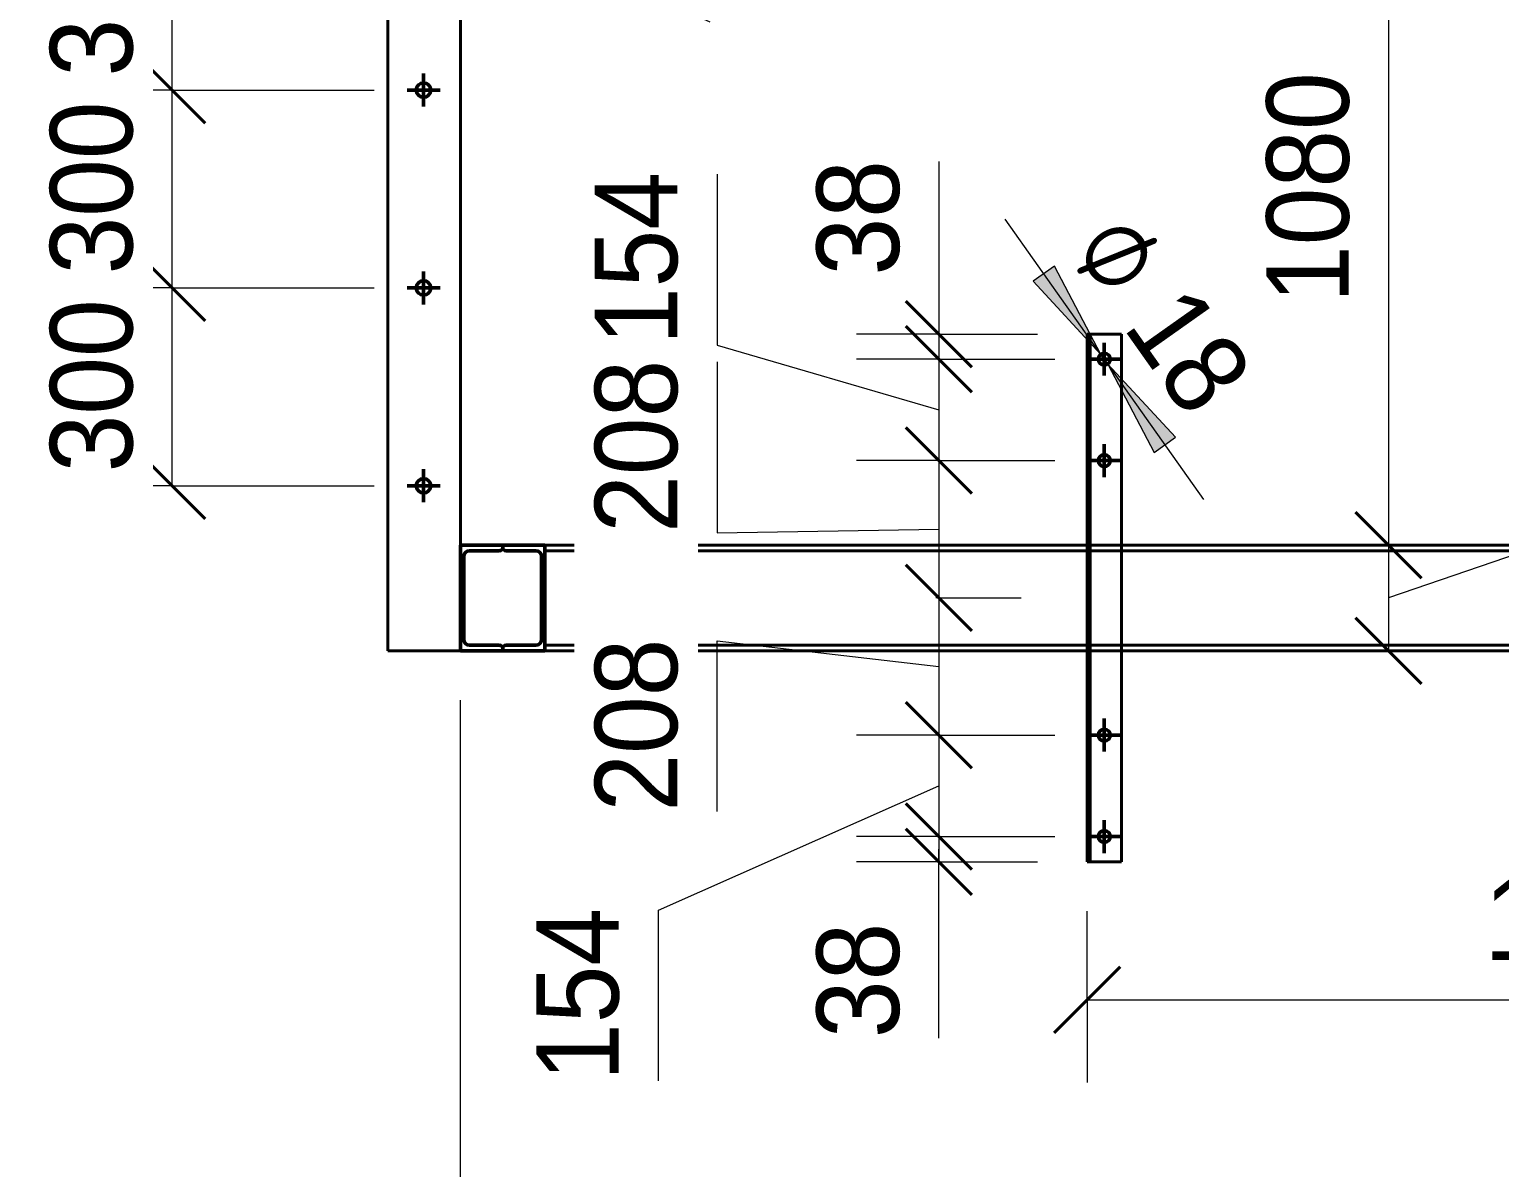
# Model space of a CAD drawing. Header units: millimetres. Extents: x 2670 to 14412, y -13325 to -6121.
# Drawn here: x 5547 to 7776, y -10598 to -8873 of the extents above; entities that cross this region are included whole.
import ezdxf

# ---------------------------------------------------------------- set-up
doc = ezdxf.new("R2010")
doc.units = ezdxf.units.MM
for name, color, linetype, lineweight in [('A-ANNO-DIMS', 7, 'Continuous', 9), ('A-ANNO-DIMS-50', 7, 'Continuous', 9), ('S-BEAM', 7, 'Continuous', 40), ('S-COLS', 7, 'Continuous', 18)]:
    doc.layers.add(name, color=color, linetype=linetype, lineweight=lineweight)
doc.layers.add('A-DETL', color=7, linetype='Continuous', lineweight=5, true_color=0x00a600)
doc.styles.add('Arial_I_2', font='arial.ttf', dxfattribs={"width": 0.9, "height": 125})
doc.styles.add('Arial_I_3', font='arial.ttf', dxfattribs={"width": 0.9, "height": 125})
doc.dimstyles.new('2_5mm_GOST_Type_AU_BF0_9_K_ADSK_Диагональ_2_мм_1', dxfattribs={"dimscale": 304.8, "dimtxt": 127.532425, "dimasz": 0.328084, "dimexe": 0.410105, "dimexo": 0.246063, "dimgap": 0.082021, "dimtad": 1, "dimdec": 0, "dimzin": 0, "dimdsep": 46, "dimtxsty": 'Arial_I_2', "dimblk1": 'OBLIQUE', "dimblk2": 'OBLIQUE', "dimsah": 1, "dimcen": 0.09, "dimazin": 2, "dimtfac": 1, "dimtdec": 4, "dimtix": 1, "dimtmove": 0, "dimatfit": 3, "dimfxl": 1, "dimtvp": 1, "dimtfill": 1, "dimtolj": 1, "dimtzin": 0, "dimlwd": 20, "dimlwe": 20, "dimarcsym": 2})
doc.dimstyles.new('2_5mm_GOST_Type_AU_BF0_9_K_ADSK_Диагональ_2_мм_1_1', dxfattribs={"dimscale": 304.8, "dimtxt": 127.532425, "dimasz": 0.328084, "dimexe": 0.410105, "dimexo": 0.246063, "dimgap": 0.082021, "dimtad": 1, "dimdec": 0, "dimzin": 0, "dimdsep": 46, "dimtxsty": 'Arial_I_2', "dimblk1": 'OBLIQUE', "dimblk2": 'OBLIQUE', "dimsah": 1, "dimcen": 0.09, "dimazin": 2, "dimtfac": 1, "dimtdec": 4, "dimtix": 1, "dimtmove": 1, "dimatfit": 3, "dimfxl": 1, "dimtvp": 1, "dimtfill": 1, "dimtolj": 1, "dimtzin": 0, "dimlwd": 20, "dimlwe": 20, "dimarcsym": 2})
doc.dimstyles.new('UnknownDimStyleName', dxfattribs={"dimscale": 304.8, "dimtxt": 127.532425, "dimasz": 0.492126, "dimexe": 0.393701, "dimexo": 0, "dimgap": 0.049213, "dimtad": 1, "dimjust": 3, "dimdec": 0, "dimzin": 0, "dimdsep": 46, "dimtxsty": 'Arial_I_3', "dimsah": 1, "dimcen": 0.09, "dimazin": 2, "dimtfac": 1, "dimtdec": 4, "dimtix": 1, "dimtmove": 0, "dimatfit": 2, "dimfxl": 1, "dimtvp": 1, "dimtolj": 1, "dimtzin": 0, "dimlwd": 20, "dimlwe": 20, "dimarcsym": 2})
doc.dimstyles.new('UnknownDimStyleName_1', dxfattribs={"dimscale": 304.8, "dimtxt": 127.532425, "dimasz": 0.492126, "dimexe": 0.393701, "dimexo": 0, "dimgap": 0.049213, "dimtad": 1, "dimjust": 3, "dimdec": 0, "dimzin": 0, "dimdsep": 46, "dimtxsty": 'Arial_I_3', "dimsah": 1, "dimcen": 0.09, "dimazin": 2, "dimtfac": 1, "dimtdec": 4, "dimtix": 1, "dimtmove": 0, "dimatfit": 2, "dimfxl": 1, "dimtvp": 1, "dimtolj": 1, "dimtzin": 0, "dimlwd": 20, "dimlwe": 20, "dimarcsym": 2})

# ---------------------------------------------------------------- blocks, each defined once
blk = doc.blocks.new('ADSK_КолоннаНесущая_Швеллер_ПолкаПараллельная_ГОСТ 8240-97 - 16П-20688123-Конструкции металлические _ План')
at = {"layer": 'S-COLS'}
for p, q in [((-19.7, -80), (-19.7, 80)), ((-19.7, 80), (44.3, 80)), ((39.3, 71.6), (-6.2, 71.6)), ((44.3, 80), (44.3, 76.6)), ((-14.7, 63.1), (-14.7, -63.1)), ((44.3, -80), (-19.7, -80)), ((-6.2, -71.6), (39.3, -71.6)), ((44.3, -76.6), (44.3, -80))]:
    blk.add_line(p, q, dxfattribs=at)
at = {"layer": 'S-COLS', "lineweight": 50}
for p, q in [((44.3, 80), (-19.7, 80)), ((-19.7, 80), (-19.7, -80)), ((-6.2, 71.6), (39.3, 71.6)), ((44.3, 76.6), (44.3, 80)), ((-14.7, -63.1), (-14.7, 63.1)), ((-19.7, -80), (44.3, -80)), ((39.3, -71.6), (-6.2, -71.6)), ((44.3, -80), (44.3, -76.6))]:
    blk.add_line(p, q, dxfattribs=at)
at = {"layer": 'S-COLS'}
for centre, radius, start, end in [((-6.2, 63.1), 8.5, 90, 180), ((39.3, 76.6), 5, 270, 360), ((-6.2, -63.1), 8.5, 180, 270), ((39.3, -76.6), 5, 0, 90)]:
    blk.add_arc(centre, radius, start, end, dxfattribs=at)
at = {"layer": 'S-COLS', "lineweight": 50}
for centre, radius, start, end in [((-6.2, 63.1), 8.5, 90, 180), ((39.3, 76.6), 5, 270, 360), ((-6.2, -63.1), 8.5, 180, 270), ((39.3, -76.6), 5, 360, 90)]:
    blk.add_arc(centre, radius, start, end, dxfattribs=at)
blk = doc.blocks.new('ADSK_КаркасНесущий_Уголок_ГОСТ 8509-93 - L 110x8-20697587-Конструкции металлические _ План')
at = {"layer": 'S-BEAM'}
for p, q in [((-700, 30), (-700, -80)), ((-700, 26), (-700, 30)), ((700, 30), (-700, 30)), ((-700, 30), (700, 30)), ((-700, 26), (-700, 22)), ((700, 30), (700, 26)), ((700, -80), (700, 30)), ((700, 22), (700, 26)), ((-700, 10), (-700, 22)), ((-700, -76), (-700, 10)), ((700, 22), (700, 10)), ((700, 10), (700, -76)), ((-700, -76), (-700, -80)), ((-700, -80), (700, -80)), ((700, -80), (700, -76))]:
    blk.add_line(p, q, dxfattribs=at)
blk = doc.blocks.new('ADSK_КаркасНесущий_Швеллер_ПолкаПараллельная_ГОСТ 8240-97 - 16П-20700469-Конструкции металлические _ План')
at = {"layer": 'S-BEAM'}
for p, q in [((6328.5, -9654.7), (6328.5, -9658.1)), ((6328.5, -9814.7), (6328.5, -9654.7)), ((6328.5, -9654.7), (8572.6, -9654.7)), ((8572.6, -9654.7), (6328.5, -9654.7)), ((6328.5, -9658.1), (6328.5, -9663.1)), ((6328.5, -9671.6), (6328.5, -9663.1)), ((6328.5, -9671.6), (6328.5, -9797.8)), ((8572.6, -9654.7), (8572.6, -9814.7)), ((8572.6, -9658.1), (8572.6, -9654.7)), ((8572.6, -9663.1), (8572.6, -9658.1)), ((8572.6, -9663.1), (8572.6, -9671.6)), ((8572.6, -9797.8), (8572.6, -9671.6)), ((6328.5, -9806.3), (6328.5, -9797.8)), ((6328.5, -9806.3), (6328.5, -9811.3)), ((8572.6, -9797.8), (8572.6, -9806.3)), ((8572.6, -9811.3), (8572.6, -9806.3)), ((6328.5, -9811.3), (6328.5, -9814.7)), ((8572.6, -9814.7), (6328.5, -9814.7)), ((8572.6, -9814.7), (6328.5, -9814.7)), ((8572.6, -9814.7), (8572.6, -9811.3))]:
    blk.add_line(p, q, dxfattribs=at)
blk = doc.blocks.new('ADSK_КаркасНесущий_Швеллер_ПолкаПараллельная_ГОСТ 8240-97 - 12П-V1-Конструкции металлические _ План')
at = {"layer": 'S-BEAM'}
for p, q in [((-400, 16.6), (-400, -35.4)), ((-400, -35.4), (-400, 16.6)), ((400, 16.6), (-400, 16.6)), ((-400, 16.6), (400, 16.6)), ((400, 11.8), (-400, 11.8)), ((-400, 4.3), (-400, 11.8)), ((-400, 4.3), (-400, 11.8)), ((-400, -30.9), (-400, 4.3)), ((-400, 4.3), (-400, -30.9)), ((400, 16.6), (400, -35.4)), ((400, -35.4), (400, 16.6)), ((400, 11.8), (400, 4.3)), ((400, 11.8), (400, 4.3)), ((400, -30.9), (400, 4.3)), ((400, 4.3), (400, -30.9)), ((-400, -30.9), (-400, -35.4)), ((-400, -30.9), (-400, -35.4)), ((-400, -35.4), (400, -35.4)), ((-400, -35.4), (400, -35.4)), ((-400, -35.4), (400, -35.4)), ((400, -35.4), (400, -30.9)), ((400, -35.4), (400, -30.9))]:
    blk.add_line(p, q, dxfattribs=at)
blk = doc.blocks.new('ADSK_КаркасНесущий_Швеллер_ПолкаПараллельная_ГОСТ 8240-97 - 16П-V2-Конструкции металлические _ План')
at = {"layer": 'S-BEAM'}
for p, q in [((6328.5, -9658.1), (6328.5, -9654.7)), ((6328.5, -9654.7), (6328.5, -9814.7)), ((8572.6, -9654.7), (6328.5, -9654.7)), ((8572.6, -9654.7), (6328.5, -9654.7)), ((6328.5, -9658.1), (6328.5, -9663.1)), ((8572.6, -9663.1), (6328.5, -9663.1)), ((6328.5, -9663.1), (8572.6, -9663.1)), ((6328.5, -9671.6), (6328.5, -9663.1)), ((6328.5, -9797.8), (6328.5, -9671.6)), ((8572.6, -9814.7), (8572.6, -9654.7)), ((8572.6, -9654.7), (8572.6, -9658.1)), ((8572.6, -9663.1), (8572.6, -9658.1)), ((8572.6, -9663.1), (8572.6, -9671.6)), ((8572.6, -9671.6), (8572.6, -9797.8)), ((6328.5, -9806.3), (6328.5, -9797.8)), ((8572.6, -9806.3), (6328.5, -9806.3)), ((6328.5, -9806.3), (8572.6, -9806.3)), ((6328.5, -9806.3), (6328.5, -9811.3)), ((8572.6, -9797.8), (8572.6, -9806.3)), ((8572.6, -9811.3), (8572.6, -9806.3)), ((6328.5, -9814.7), (6328.5, -9811.3)), ((6328.5, -9814.7), (8572.6, -9814.7)), ((8572.6, -9814.7), (6328.5, -9814.7)), ((8572.6, -9811.3), (8572.6, -9814.7))]:
    blk.add_line(p, q, dxfattribs=at)
blk = doc.blocks.new('DIMBLOCK5-Конструкции металлические _ План')
at = {"layer": 'A-ANNO-DIMS-50', "color": 150, "lineweight": 40, "true_color": 0x0080ff}
for p, q in [((7607.6, -8574.8), (7557.6, -8524.8)), ((7607.6, -8574.8), (7657.6, -8624.8)), ((7607.6, -9654.7), (7557.6, -9604.7)), ((7607.6, -9654.7), (7657.6, -9704.7))]:
    blk.add_line(p, q, dxfattribs=at)
at = {"layer": 'A-ANNO-DIMS-50', "color": 150, "lineweight": 20, "true_color": 0x0080ff}
for p, q in [((7607.6, -8574.8), (7603.3, -8574.8)), ((7607.6, -8574.8), (7607.6, -9654.7)), ((7607.6, -8574.8), (7732.6, -8574.8)), ((7607.6, -9654.7), (7603.3, -9654.7)), ((7607.6, -9654.7), (7732.6, -9654.7))]:
    blk.add_line(p, q, dxfattribs=at)
at = {"layer": 'A-ANNO-DIMS-50', "color": 0, "lineweight": 20, "insert": (7422.3, -9287.4), "char_height": 125, "width": 414.382, "attachment_point": 1, "rotation": 90, "line_spacing_factor": 0.941778, "style": 'Arial_I_2', "bg_fill": 3, "box_fill_scale": 1.25, "bg_fill_color": 256, "bg_fill_true_color": 13158600, "bg_fill_transparency": 0}
blk.add_mtext('1080', dxfattribs=at)
blk = doc.blocks.new('_Oblique')
at = {"color": 0, "linetype": 'ByBlock', "lineweight": -2}
blk.add_line((-0.5, -0.5), (0.5, 0.5), dxfattribs=at)
blk = doc.blocks.new('DIMBLOCK6-Конструкции металлические _ План')
at = {"layer": 'A-ANNO-DIMS-50', "color": 150, "lineweight": 20, "true_color": 0x0080ff}
for p, q in [((8148.8, -9289.4), (8148.8, -9548.4)), ((8148.8, -9548.4), (7607.6, -9734.7)), ((7607.6, -9654.7), (7603.3, -9654.7)), ((7607.6, -9654.7), (7607.6, -9814.7)), ((7607.6, -9654.7), (7732.6, -9654.7)), ((7607.6, -9814.7), (7603.3, -9814.7)), ((7607.6, -9814.7), (7732.6, -9814.7))]:
    blk.add_line(p, q, dxfattribs=at)
at = {"layer": 'A-ANNO-DIMS-50', "color": 150, "lineweight": 40, "true_color": 0x0080ff}
for p, q in [((7607.6, -9654.7), (7557.6, -9604.7)), ((7607.6, -9654.7), (7657.6, -9704.7)), ((7607.6, -9814.7), (7557.6, -9764.7)), ((7607.6, -9814.7), (7657.6, -9864.7))]:
    blk.add_line(p, q, dxfattribs=at)
at = {"layer": 'A-ANNO-DIMS-50', "color": 0, "lineweight": 20, "insert": (7963.5, -9548.4), "char_height": 125, "width": 310.787, "attachment_point": 1, "rotation": 90, "line_spacing_factor": 0.941778, "style": 'Arial_I_2', "bg_fill": 3, "box_fill_scale": 1.25, "bg_fill_color": 256, "bg_fill_true_color": 13158600, "bg_fill_transparency": 0}
blk.add_mtext('160', dxfattribs=at)
blk = doc.blocks.new('DIMBLOCK9-Конструкции металлические _ План')
at = {"layer": 'A-ANNO-DIMS-50', "color": 150, "lineweight": 20, "true_color": 0x0080ff}
for p, q in [((6925.7, -9073.2), (6925.7, -9245.8)), ((6925.7, -9245.8), (6925.7, -9353.7)), ((6925.7, -9334.7), (6800.7, -9334.7)), ((6925.7, -9334.7), (6925.7, -9372.7)), ((6925.7, -9334.7), (7075.5, -9334.7)), ((6925.7, -9372.7), (6800.7, -9372.7)), ((6925.7, -9372.7), (7101.6, -9372.7))]:
    blk.add_line(p, q, dxfattribs=at)
at = {"layer": 'A-ANNO-DIMS-50', "color": 150, "lineweight": 40, "true_color": 0x0080ff}
for p, q in [((6925.7, -9334.7), (6875.7, -9284.7)), ((6925.7, -9372.7), (6875.7, -9322.7)), ((6925.7, -9334.7), (6975.7, -9384.7)), ((6925.7, -9372.7), (6975.7, -9422.7))]:
    blk.add_line(p, q, dxfattribs=at)
at = {"layer": 'A-ANNO-DIMS-50', "color": 0, "lineweight": 20, "insert": (6740.4, -9245.8), "char_height": 125, "width": 207.191, "attachment_point": 1, "rotation": 90, "line_spacing_factor": 0.941778, "style": 'Arial_I_2', "bg_fill": 3, "box_fill_scale": 1.25, "bg_fill_color": 256, "bg_fill_true_color": 13158600, "bg_fill_transparency": 0}
blk.add_mtext('38', dxfattribs=at)
blk = doc.blocks.new('DIMBLOCK10-Конструкции металлические _ План')
at = {"layer": 'A-ANNO-DIMS-50', "color": 150, "lineweight": 20, "true_color": 0x0080ff}
for p, q in [((6589.5, -9092.3), (6589.5, -9351.3)), ((6589.5, -9351.3), (6925.7, -9449.6)), ((6925.7, -9372.7), (6800.7, -9372.7)), ((6925.7, -9372.7), (6925.7, -9526.4)), ((6925.7, -9372.7), (7101.6, -9372.7)), ((6925.7, -9526.4), (6800.7, -9526.4)), ((6925.7, -9526.4), (7101.6, -9526.4))]:
    blk.add_line(p, q, dxfattribs=at)
at = {"layer": 'A-ANNO-DIMS-50', "color": 150, "lineweight": 40, "true_color": 0x0080ff}
for p, q in [((6925.7, -9372.7), (6875.7, -9322.7)), ((6925.7, -9372.7), (6975.7, -9422.7)), ((6925.7, -9526.4), (6875.7, -9476.4)), ((6925.7, -9526.4), (6975.7, -9576.4))]:
    blk.add_line(p, q, dxfattribs=at)
at = {"layer": 'A-ANNO-DIMS-50', "color": 0, "lineweight": 20, "insert": (6404.2, -9351.3), "char_height": 125, "width": 310.787, "attachment_point": 1, "rotation": 90, "line_spacing_factor": 0.941778, "style": 'Arial_I_2', "bg_fill": 3, "box_fill_scale": 1.25, "bg_fill_color": 256, "bg_fill_true_color": 13158600, "bg_fill_transparency": 0}
blk.add_mtext('154', dxfattribs=at)
blk = doc.blocks.new('DIMBLOCK11-Конструкции металлические _ План')
at = {"layer": 'A-ANNO-DIMS-50', "color": 150, "lineweight": 20, "true_color": 0x0080ff}
for p, q in [((6589.5, -9376.9), (6589.5, -9635.9)), ((6925.7, -9526.4), (6800.7, -9526.4)), ((6925.7, -9526.4), (6925.7, -9734.7)), ((6925.7, -9526.4), (7101.6, -9526.4)), ((6589.5, -9635.9), (6925.7, -9630.5)), ((6925.7, -9734.7), (6921.4, -9734.7)), ((6925.7, -9734.7), (7050.7, -9734.7))]:
    blk.add_line(p, q, dxfattribs=at)
at = {"layer": 'A-ANNO-DIMS-50', "color": 150, "lineweight": 40, "true_color": 0x0080ff}
for p, q in [((6925.7, -9526.4), (6875.7, -9476.4)), ((6925.7, -9526.4), (6975.7, -9576.4)), ((6925.7, -9734.7), (6875.7, -9684.7)), ((6925.7, -9734.7), (6975.7, -9784.7))]:
    blk.add_line(p, q, dxfattribs=at)
at = {"layer": 'A-ANNO-DIMS-50', "color": 0, "lineweight": 20, "insert": (6404.2, -9635.9), "char_height": 125, "width": 310.787, "attachment_point": 1, "rotation": 90, "line_spacing_factor": 0.941778, "style": 'Arial_I_2', "bg_fill": 3, "box_fill_scale": 1.25, "bg_fill_color": 256, "bg_fill_true_color": 13158600, "bg_fill_transparency": 0}
blk.add_mtext('208', dxfattribs=at)
blk = doc.blocks.new('DIMBLOCK12-Конструкции металлические _ План')
at = {"layer": 'A-ANNO-DIMS-50', "color": 150, "lineweight": 40, "true_color": 0x0080ff}
for p, q in [((6925.7, -9734.7), (6875.7, -9684.7)), ((6925.7, -9734.7), (6975.7, -9784.7)), ((6925.7, -9942.7), (6875.7, -9892.7)), ((6925.7, -9942.7), (6975.7, -9992.7))]:
    blk.add_line(p, q, dxfattribs=at)
at = {"layer": 'A-ANNO-DIMS-50', "color": 150, "lineweight": 20, "true_color": 0x0080ff}
for p, q in [((6925.7, -9734.7), (6921.4, -9734.7)), ((6925.7, -9734.7), (6925.7, -9942.7)), ((6925.7, -9734.7), (7050.7, -9734.7)), ((6589.5, -9799.6), (6925.7, -9838.7)), ((6589.5, -10058.6), (6589.5, -9799.6)), ((6925.7, -9942.7), (6800.7, -9942.7)), ((6925.7, -9942.7), (7101.6, -9942.7))]:
    blk.add_line(p, q, dxfattribs=at)
at = {"layer": 'A-ANNO-DIMS-50', "color": 0, "lineweight": 20, "insert": (6404.2, -10058.6), "char_height": 125, "width": 310.787, "attachment_point": 1, "rotation": 90, "line_spacing_factor": 0.941778, "style": 'Arial_I_2', "bg_fill": 3, "box_fill_scale": 1.25, "bg_fill_color": 256, "bg_fill_true_color": 13158600, "bg_fill_transparency": 0}
blk.add_mtext('208', dxfattribs=at)
blk = doc.blocks.new('DIMBLOCK13-Конструкции металлические _ План')
at = {"layer": 'A-ANNO-DIMS-50', "color": 150, "lineweight": 40, "true_color": 0x0080ff}
for p, q in [((6925.7, -9942.7), (6875.7, -9892.7)), ((6925.7, -9942.7), (6975.7, -9992.7)), ((6925.7, -10096.4), (6875.7, -10046.4)), ((6925.7, -10096.4), (6975.7, -10146.4))]:
    blk.add_line(p, q, dxfattribs=at)
at = {"layer": 'A-ANNO-DIMS-50', "color": 150, "lineweight": 20, "true_color": 0x0080ff}
for p, q in [((6925.7, -9942.7), (6800.7, -9942.7)), ((6925.7, -9942.7), (6925.7, -10096.4)), ((6925.7, -9942.7), (7101.6, -9942.7)), ((6500.6, -10207.8), (6925.7, -10019.6)), ((6925.7, -10096.4), (6800.7, -10096.4)), ((6925.7, -10096.4), (7101.6, -10096.4)), ((6500.6, -10466.8), (6500.6, -10207.8))]:
    blk.add_line(p, q, dxfattribs=at)
at = {"layer": 'A-ANNO-DIMS-50', "color": 0, "lineweight": 20, "insert": (6315.3, -10466.8), "char_height": 125, "width": 310.787, "attachment_point": 1, "rotation": 90, "line_spacing_factor": 0.941778, "style": 'Arial_I_2', "bg_fill": 3, "box_fill_scale": 1.25, "bg_fill_color": 256, "bg_fill_true_color": 13158600, "bg_fill_transparency": 0}
blk.add_mtext('154', dxfattribs=at)
blk = doc.blocks.new('DIMBLOCK14-Конструкции металлические _ План')
at = {"layer": 'A-ANNO-DIMS-50', "color": 150, "lineweight": 40, "true_color": 0x0080ff}
for p, q in [((6925.7, -10096.4), (6875.7, -10046.4)), ((6925.7, -10134.7), (6875.7, -10084.7)), ((6925.7, -10096.4), (6975.7, -10146.4)), ((6925.7, -10134.7), (6975.7, -10184.7))]:
    blk.add_line(p, q, dxfattribs=at)
at = {"layer": 'A-ANNO-DIMS-50', "color": 150, "lineweight": 20, "true_color": 0x0080ff}
for p, q in [((6925.7, -10096.4), (6800.7, -10096.4)), ((6925.7, -10096.4), (6925.7, -10134.7)), ((6925.7, -10096.4), (7101.6, -10096.4)), ((6925.7, -10229.3), (6925.7, -10115.5)), ((6925.7, -10134.7), (6800.7, -10134.7)), ((6925.7, -10134.7), (7075.5, -10134.7)), ((6925.7, -10402), (6925.7, -10229.3))]:
    blk.add_line(p, q, dxfattribs=at)
at = {"layer": 'A-ANNO-DIMS-50', "color": 0, "lineweight": 20, "insert": (6740.4, -10402), "char_height": 125, "width": 207.191, "attachment_point": 1, "rotation": 90, "line_spacing_factor": 0.941778, "style": 'Arial_I_2', "bg_fill": 3, "box_fill_scale": 1.25, "bg_fill_color": 256, "bg_fill_true_color": 13158600, "bg_fill_transparency": 0}
blk.add_mtext('38', dxfattribs=at)
blk = doc.blocks.new('DIMBLOCK15-Конструкции металлические _ План')
at = {"layer": 'A-ANNO-DIMS-50', "color": 150, "lineweight": 20, "true_color": 0x0080ff}
for p, q in [((6200.5, -10884.3), (6200.5, -9889.8)), ((8700.5, -10884.3), (8700.5, -9889.7)), ((6200.5, -10884.3), (8700.5, -10884.3)), ((6200.5, -10884.3), (6200.5, -11009.3)), ((8700.5, -10884.3), (8700.5, -11009.3))]:
    blk.add_line(p, q, dxfattribs=at)
at = {"layer": 'A-ANNO-DIMS-50', "color": 150, "lineweight": 40, "true_color": 0x0080ff}
for p, q in [((6200.5, -10884.3), (6250.5, -10834.3)), ((8700.5, -10884.3), (8750.5, -10834.3)), ((6200.5, -10884.3), (6150.5, -10934.3)), ((8700.5, -10884.3), (8650.5, -10934.3))]:
    blk.add_line(p, q, dxfattribs=at)
at = {"layer": 'A-ANNO-DIMS-50', "color": 0, "lineweight": 20, "insert": (7277.9, -10699), "char_height": 125, "width": 414.382, "attachment_point": 1, "line_spacing_factor": 0.941778, "style": 'Arial_I_2', "bg_fill": 3, "box_fill_scale": 1.25, "bg_fill_color": 256, "bg_fill_true_color": 13158600, "bg_fill_transparency": 0}
blk.add_mtext('2500', dxfattribs=at)
blk = doc.blocks.new('DIMBLOCK16-Конструкции металлические _ План')
at = {"layer": 'A-ANNO-DIMS-50', "color": 150, "lineweight": 20, "true_color": 0x0080ff}
for p, q in [((8700.5, -10344.1), (8700.5, -9889.7)), ((7150.5, -10344.1), (7150.5, -10209.7)), ((7150.5, -10344.1), (8700.5, -10344.1)), ((7150.5, -10344.1), (7150.5, -10469.1)), ((8700.5, -10344.1), (8700.5, -10469.1))]:
    blk.add_line(p, q, dxfattribs=at)
at = {"layer": 'A-ANNO-DIMS-50', "color": 150, "lineweight": 40, "true_color": 0x0080ff}
for p, q in [((7150.5, -10344.1), (7200.5, -10294.1)), ((8700.5, -10344.1), (8750.5, -10294.1)), ((7150.5, -10344.1), (7100.5, -10394.1)), ((8700.5, -10344.1), (8650.5, -10394.1))]:
    blk.add_line(p, q, dxfattribs=at)
at = {"layer": 'A-ANNO-DIMS-50', "color": 0, "lineweight": 20, "insert": (7752.9, -10158.8), "char_height": 125, "width": 414.382, "attachment_point": 1, "line_spacing_factor": 0.941778, "style": 'Arial_I_2', "bg_fill": 3, "box_fill_scale": 1.25, "bg_fill_color": 256, "bg_fill_true_color": 13158600, "bg_fill_transparency": 0}
blk.add_mtext('1550', dxfattribs=at)
blk = doc.blocks.new('DIMBLOCK17-Конструкции металлические _ План')
at = {"layer": 'A-ANNO-DIMS-50'}
for points in [[(6134.5, -8660.2), (6006, -8580.4), (5989.7, -8616.4)], [(6154.5, -8669.3), (6283.1, -8749.1), (6299.4, -8713.1)]]:
    blk.add_hatch(color=256, dxfattribs=at).paths.add_polyline_path(points)
at = {"layer": 'A-ANNO-DIMS-50', "lineweight": 20}
for p, q in [((6144.5, -8664.7), (5905.5, -8556.7)), ((6276.9, -8725.3), (6144.5, -8664.7)), ((6144.5, -8664.7), (6383.5, -8772.8)), ((6579.1, -8861.9), (6276.9, -8725.3))]:
    blk.add_line(p, q, dxfattribs=at)
at = {"layer": 'A-ANNO-DIMS-50'}
for p, q in [((6006, -8580.4), (5989.7, -8616.4)), ((6134.5, -8660.2), (6006, -8580.4)), ((5989.7, -8616.4), (6134.5, -8660.2)), ((6154.5, -8669.3), (6283.1, -8749.1)), ((6299.4, -8713.1), (6154.5, -8669.3)), ((6283.1, -8749.1), (6299.4, -8713.1))]:
    blk.add_line(p, q, dxfattribs=at)
at = {"layer": 'A-ANNO-DIMS-50', "lineweight": 20}
for start, end in [(65.673, 245.673), (245.673, 65.673)]:
    blk.add_arc((6144.5, -8664.7), 11, start, end, dxfattribs=at)
at = {"layer": 'A-ANNO-DIMS-50', "color": 0, "lineweight": 20, "insert": (6349.1, -8565.6), "char_height": 125, "width": 397.901, "attachment_point": 1, "rotation": 335.673, "line_spacing_factor": 0.941778, "style": 'Arial_I_3'}
blk.add_mtext('⌀ 22', dxfattribs=at)
blk = doc.blocks.new('DIMBLOCK18-Конструкции металлические _ План')
at = {"layer": 'A-ANNO-DIMS-50', "color": 150, "lineweight": 40, "true_color": 0x0080ff}
for p, q in [((5763.5, -9264.7), (5713.5, -9214.7)), ((5763.5, -9264.7), (5813.5, -9314.7)), ((5763.5, -9564.7), (5713.5, -9514.7)), ((5763.5, -9564.7), (5813.5, -9614.7))]:
    blk.add_line(p, q, dxfattribs=at)
at = {"layer": 'A-ANNO-DIMS-50', "color": 150, "lineweight": 20, "true_color": 0x0080ff}
for p, q in [((5763.5, -9264.7), (5638.5, -9264.7)), ((5763.5, -9564.7), (5763.5, -9264.7)), ((5763.5, -9264.7), (6069.5, -9264.7)), ((5763.5, -9564.7), (5638.5, -9564.7)), ((5763.5, -9564.7), (6069.5, -9564.7))]:
    blk.add_line(p, q, dxfattribs=at)
at = {"layer": 'A-ANNO-DIMS-50', "color": 0, "lineweight": 20, "insert": (5578.2, -9544.2), "char_height": 125, "width": 310.787, "attachment_point": 1, "rotation": 90, "line_spacing_factor": 0.941778, "style": 'Arial_I_2', "bg_fill": 3, "box_fill_scale": 1.25, "bg_fill_color": 256, "bg_fill_true_color": 13158600, "bg_fill_transparency": 0}
blk.add_mtext('300', dxfattribs=at)
blk = doc.blocks.new('DIMBLOCK19-Конструкции металлические _ План')
at = {"layer": 'A-ANNO-DIMS-50', "color": 150, "lineweight": 40, "true_color": 0x0080ff}
for p, q in [((5763.5, -8964.7), (5713.5, -8914.7)), ((5763.5, -8964.7), (5813.5, -9014.7)), ((5763.5, -9264.7), (5713.5, -9214.7)), ((5763.5, -9264.7), (5813.5, -9314.7))]:
    blk.add_line(p, q, dxfattribs=at)
at = {"layer": 'A-ANNO-DIMS-50', "color": 150, "lineweight": 20, "true_color": 0x0080ff}
for p, q in [((5763.5, -8964.7), (5638.5, -8964.7)), ((5763.5, -9264.7), (5763.5, -8964.7)), ((5763.5, -8964.7), (6069.5, -8964.7)), ((5763.5, -9264.7), (5638.5, -9264.7)), ((5763.5, -9264.7), (6069.5, -9264.7))]:
    blk.add_line(p, q, dxfattribs=at)
at = {"layer": 'A-ANNO-DIMS-50', "color": 0, "lineweight": 20, "insert": (5578.2, -9244.2), "char_height": 125, "width": 310.787, "attachment_point": 1, "rotation": 90, "line_spacing_factor": 0.941778, "style": 'Arial_I_2', "bg_fill": 3, "box_fill_scale": 1.25, "bg_fill_color": 256, "bg_fill_true_color": 13158600, "bg_fill_transparency": 0}
blk.add_mtext('300', dxfattribs=at)
blk = doc.blocks.new('DIMBLOCK20-Конструкции металлические _ План')
at = {"layer": 'A-ANNO-DIMS-50', "color": 150, "lineweight": 40, "true_color": 0x0080ff}
for p, q in [((5763.5, -8664.7), (5713.5, -8614.7)), ((5763.5, -8664.7), (5813.5, -8714.7)), ((5763.5, -8964.7), (5713.5, -8914.7)), ((5763.5, -8964.7), (5813.5, -9014.7))]:
    blk.add_line(p, q, dxfattribs=at)
at = {"layer": 'A-ANNO-DIMS-50', "color": 150, "lineweight": 20, "true_color": 0x0080ff}
for p, q in [((5763.5, -8664.7), (5638.5, -8664.7)), ((5763.5, -8964.7), (5763.5, -8664.7)), ((5763.5, -8664.7), (6069.5, -8664.7)), ((5763.5, -8964.7), (5638.5, -8964.7)), ((5763.5, -8964.7), (6069.5, -8964.7))]:
    blk.add_line(p, q, dxfattribs=at)
at = {"layer": 'A-ANNO-DIMS-50', "color": 0, "lineweight": 20, "insert": (5578.2, -8944.2), "char_height": 125, "width": 310.787, "attachment_point": 1, "rotation": 90, "line_spacing_factor": 0.941778, "style": 'Arial_I_2', "bg_fill": 3, "box_fill_scale": 1.25, "bg_fill_color": 256, "bg_fill_true_color": 13158600, "bg_fill_transparency": 0}
blk.add_mtext('300', dxfattribs=at)
blk = doc.blocks.new('DIMBLOCK21-Конструкции металлические _ План')
at = {"layer": 'A-ANNO-DIMS-50'}
for points in [[(7171.4, -9365.4), (7100.9, -9231.5), (7068.7, -9254.3)], [(7181.8, -9380.1), (7252.3, -9514), (7284.6, -9491.2)]]:
    blk.add_hatch(color=256, dxfattribs=at).paths.add_polyline_path(points)
at = {"layer": 'A-ANNO-DIMS-50', "lineweight": 20}
for q in [(7026.3, -9160.2), (7326.9, -9585.3)]:
    blk.add_line((7176.6, -9372.7), q, dxfattribs=at)
at = {"layer": 'A-ANNO-DIMS-50'}
for p, q in [((7100.9, -9231.5), (7068.7, -9254.3)), ((7171.4, -9365.4), (7100.9, -9231.5)), ((7068.7, -9254.3), (7171.4, -9365.4)), ((7181.8, -9380.1), (7252.3, -9514)), ((7284.6, -9491.2), (7181.8, -9380.1)), ((7252.3, -9514), (7284.6, -9491.2))]:
    blk.add_line(p, q, dxfattribs=at)
at = {"layer": 'A-ANNO-DIMS-50', "lineweight": 20}
for start, end in [(35.2714, 215.2714), (215.2714, 35.2714)]:
    blk.add_arc((7176.6, -9372.7), 9, start, end, dxfattribs=at)
at = {"layer": 'A-ANNO-DIMS-50', "color": 0, "lineweight": 20, "insert": (7224, -9136.1), "char_height": 125, "width": 397.901, "attachment_point": 1, "rotation": 305.2714, "line_spacing_factor": 0.941778, "style": 'Arial_I_3'}
blk.add_mtext('⌀ 18', dxfattribs=at)

msp = doc.modelspace()

# ---------------------------------------------------------------- linework, layer by layer
at = {"layer": 'A-DETL', "color": 7, "lineweight": 50}
for p, q in [((6144.5, -8939.7), (6144.5, -8989.7)), ((6169.5, -8964.7), (6119.5, -8964.7)), ((6144.5, -9239.7), (6144.5, -9289.7)), ((6169.5, -9264.7), (6119.5, -9264.7)), ((7176.6, -9347.7), (7176.6, -9397.7)), ((7201.6, -9372.7), (7151.6, -9372.7)), ((7176.6, -9501.4), (7176.6, -9551.4)), ((6144.5, -9539.7), (6144.5, -9589.7)), ((7201.6, -9526.4), (7151.6, -9526.4)), ((6169.5, -9564.7), (6119.5, -9564.7)), ((7176.6, -9917.7), (7176.6, -9967.7)), ((7201.6, -9942.7), (7151.6, -9942.7)), ((7176.6, -10071.4), (7176.6, -10121.4)), ((7201.6, -10096.4), (7151.6, -10096.4))]:
    msp.add_line(p, q, dxfattribs=at)
for centre, radius in [((6144.5, -8964.7), 11), ((6144.5, -9264.7), 11), ((7176.6, -9372.7), 9), ((7176.6, -9526.4), 9), ((6144.5, -9564.7), 11), ((7176.6, -9942.7), 9), ((7176.6, -10096.4), 9)]:
    msp.add_circle(centre, radius, dxfattribs=at)

# ---------------------------------------------------------------- block references
at = {"layer": 'S-BEAM', "extrusion": (0, 0, -1), "rotation": 90.0000000000005}
msp.add_blockref('ADSK_КаркасНесущий_Уголок_ГОСТ 8509-93 - L 110x8-20697587-Конструкции металлические _ План', (-6170.5, -9114.8), dxfattribs=at)
at = {"layer": 'S-BEAM', "rotation": 89.99999999999905}
msp.add_blockref('ADSK_КаркасНесущий_Швеллер_ПолкаПараллельная_ГОСТ 8240-97 - 12П-V1-Конструкции металлические _ План', (7167.1, -9734.7), dxfattribs=at)
at = {"layer": 'S-BEAM'}
for name in ['ADSK_КаркасНесущий_Швеллер_ПолкаПараллельная_ГОСТ 8240-97 - 16П-20700469-Конструкции металлические _ План', 'ADSK_КаркасНесущий_Швеллер_ПолкаПараллельная_ГОСТ 8240-97 - 16П-V2-Конструкции металлические _ План']:
    msp.add_blockref(name, (0, 0), dxfattribs=at)
at = {"layer": 'S-COLS'}
msp.add_blockref('ADSK_КолоннаНесущая_Швеллер_ПолкаПараллельная_ГОСТ 8240-97 - 16П-20688123-Конструкции металлические _ План', (6220.2, -9734.8), dxfattribs=at)
at = {"layer": 'S-COLS', "rotation": 180}
msp.add_blockref('ADSK_КолоннаНесущая_Швеллер_ПолкаПараллельная_ГОСТ 8240-97 - 16П-20688123-Конструкции металлические _ План', (6308.8, -9734.7), dxfattribs=at)

# ---------------------------------------------------------------- next in the draw order: dimensions: what is measured, and where the dimension line sits
at = {"layer": 'A-ANNO-DIMS', "color": 150, "lineweight": 20, "true_color": 0x0080ff}
for base, p1, p2, override, picture, middle in [((7607.6, -9654.7), (7678.3, -8574.8), (7678.3, -9654.7), {"dimpost": '<>', "dimfxl": 1079.82644}, 'DIMBLOCK5-Конструкции металлические _ План', (7518.8, -9114.7)), ((5763.5, -9264.7), (6144.5, -9564.7), (6144.5, -9264.7), {"dimpost": '<>', "dimfxl": 300}, 'DIMBLOCK18-Конструкции металлические _ План', (5674.7, -9414.7))]:
    dim = msp.add_linear_dim(base=base, p1=p1, p2=p2, angle=90, dimstyle='2_5mm_GOST_Type_AU_BF0_9_K_ADSK_Диагональ_2_мм_1', override=override, dxfattribs=at)
    dim.commit()
    dim.dimension.update_dxf_attribs({"geometry": picture, "text_midpoint": middle})
dim = msp.add_linear_dim(base=(6925.7, -9372.7), p1=(7150.5, -9334.7), p2=(7176.6, -9372.7), angle=90, dimstyle='2_5mm_GOST_Type_AU_BF0_9_K_ADSK_Диагональ_2_мм_1_1', override={"dimpost": '<>', "dimfxl": 46.166516}, dxfattribs=at)
dim.commit()
dim.dimension.update_dxf_attribs({"geometry": 'DIMBLOCK9-Конструкции металлические _ План', "text_midpoint": (6823.7, -9142.2), "dimtype": 160, "text_rotation": 90})

# ---------------------------------------------------------------- next in the draw order: dimensions: what is measured, and where the dimension line sits
for base, p1, p2, override, picture, middle in [((6925.7, -9526.4), (7176.6, -9372.7), (7176.6, -9526.4), {"dimpost": '<>', "dimfxl": 153.63631}, 'DIMBLOCK10-Конструкции металлические _ План', (6487.6, -9195.9)), ((7607.6, -9814.7), (7678.3, -9654.7), (7678.3, -9814.7), {"dimpost": '<>', "dimfxl": 160}, 'DIMBLOCK6-Конструкции металлические _ План', (8046.8, -9393))]:
    dim = msp.add_linear_dim(base=base, p1=p1, p2=p2, angle=90, dimstyle='2_5mm_GOST_Type_AU_BF0_9_K_ADSK_Диагональ_2_мм_1_1', override=override, dxfattribs=at)
    dim.commit()
    dim.dimension.update_dxf_attribs({"geometry": picture, "text_midpoint": middle, "dimtype": 160, "text_rotation": 90})

# ---------------------------------------------------------------- next in the draw order: dimensions: what is measured, and where the dimension line sits
at = {"layer": 'A-ANNO-DIMS', "lineweight": 20}
dim = msp.add_diameter_dim_2p(p1=(6154.5, -8669.3), p2=(6134.5, -8660.2), dimstyle='UnknownDimStyleName', override={"dimpost": '⌀<>'}, dxfattribs=at)
dim.commit()
dim.dimension.update_dxf_attribs({"geometry": 'DIMBLOCK17-Конструкции металлические _ План', "text_midpoint": (6176.6, -8593.9)})
at = {"layer": 'A-ANNO-DIMS', "color": 150, "lineweight": 20, "true_color": 0x0080ff}
dim = msp.add_linear_dim(base=(6925.7, -9734.7), p1=(7176.6, -9526.4), p2=(6996.4, -9734.7), angle=90, dimstyle='2_5mm_GOST_Type_AU_BF0_9_K_ADSK_Диагональ_2_мм_1_1', override={"dimpost": '<>', "dimfxl": 275.435423}, dxfattribs=at)
dim.commit()
dim.dimension.update_dxf_attribs({"geometry": 'DIMBLOCK11-Конструкции металлические _ План', "text_midpoint": (6487.6, -9480.5), "dimtype": 160, "text_rotation": 90})

# ---------------------------------------------------------------- next in the draw order: dimensions: what is measured, and where the dimension line sits
dim = msp.add_linear_dim(base=(5763.5, -8964.7), p1=(6144.5, -9264.7), p2=(6144.5, -8964.7), angle=90, dimstyle='2_5mm_GOST_Type_AU_BF0_9_K_ADSK_Диагональ_2_мм_1', override={"dimpost": '<>', "dimfxl": 300}, dxfattribs=at)
dim.commit()
dim.dimension.update_dxf_attribs({"geometry": 'DIMBLOCK19-Конструкции металлические _ План', "text_midpoint": (5674.7, -9114.7)})
at = {"layer": 'A-ANNO-DIMS', "lineweight": 20}
dim = msp.add_diameter_dim_2p(p1=(7181.8, -9380.1), p2=(7171.4, -9365.4), dimstyle='UnknownDimStyleName_1', override={"dimpost": '⌀<>'}, dxfattribs=at)
dim.commit()
dim.dimension.update_dxf_attribs({"geometry": 'DIMBLOCK21-Конструкции металлические _ План', "text_midpoint": (7241, -9327.2)})
at = {"layer": 'A-ANNO-DIMS', "color": 150, "lineweight": 20, "true_color": 0x0080ff}
dim = msp.add_linear_dim(base=(6925.7, -9942.7), p1=(6996.4, -9734.7), p2=(7176.6, -9942.7), angle=90, dimstyle='2_5mm_GOST_Type_AU_BF0_9_K_ADSK_Диагональ_2_мм_1_1', override={"dimpost": '<>', "dimfxl": 275.285987}, dxfattribs=at)
dim.commit()
dim.dimension.update_dxf_attribs({"geometry": 'DIMBLOCK12-Конструкции металлические _ План', "text_midpoint": (6487.6, -9903.2), "dimtype": 160, "text_rotation": 90})

# ---------------------------------------------------------------- next in the draw order: dimensions: what is measured, and where the dimension line sits
dim = msp.add_linear_dim(base=(5763.5, -8664.7), p1=(6144.5, -8964.7), p2=(6144.5, -8664.7), angle=90, dimstyle='2_5mm_GOST_Type_AU_BF0_9_K_ADSK_Диагональ_2_мм_1', override={"dimpost": '<>', "dimfxl": 300}, dxfattribs=at)
dim.commit()
dim.dimension.update_dxf_attribs({"geometry": 'DIMBLOCK20-Конструкции металлические _ План', "text_midpoint": (5674.7, -8814.7)})
dim = msp.add_linear_dim(base=(6925.7, -10096.4), p1=(7176.6, -9942.7), p2=(7176.6, -10096.4), angle=90, dimstyle='2_5mm_GOST_Type_AU_BF0_9_K_ADSK_Диагональ_2_мм_1_1', override={"dimpost": '<>', "dimfxl": 153.63631}, dxfattribs=at)
dim.commit()
dim.dimension.update_dxf_attribs({"geometry": 'DIMBLOCK13-Конструкции металлические _ План', "text_midpoint": (6398.7, -10311.4), "dimtype": 160, "text_rotation": 90})

# ---------------------------------------------------------------- next in the draw order: dimensions: what is measured, and where the dimension line sits
dim = msp.add_linear_dim(base=(6925.7, -10134.7), p1=(7176.6, -10096.4), p2=(7150.5, -10134.7), angle=90, dimstyle='2_5mm_GOST_Type_AU_BF0_9_K_ADSK_Диагональ_2_мм_1_1', override={"dimpost": '<>', "dimfxl": 46.328457}, dxfattribs=at)
dim.commit()
dim.dimension.update_dxf_attribs({"geometry": 'DIMBLOCK14-Конструкции металлические _ План', "text_midpoint": (6823.7, -10298.4), "dimtype": 160, "text_rotation": 90})

# ---------------------------------------------------------------- next in the draw order: dimensions: what is measured, and where the dimension line sits
dim = msp.add_linear_dim(base=(8700.5, -10884.3), p1=(6200.5, -9814.8), p2=(8700.5, -9814.7), dimstyle='2_5mm_GOST_Type_AU_BF0_9_K_ADSK_Диагональ_2_мм_1', override={"dimpost": '<>', "dimfxl": 2500.000006}, dxfattribs=at)
dim.commit()
dim.dimension.update_dxf_attribs({"geometry": 'DIMBLOCK15-Конструкции металлические _ План', "text_midpoint": (7450.5, -10795.5)})

# ---------------------------------------------------------------- next in the draw order: dimensions: what is measured, and where the dimension line sits
dim = msp.add_linear_dim(base=(8700.5, -10344.1), p1=(7150.5, -10134.7), p2=(8700.5, -9814.7), dimstyle='2_5mm_GOST_Type_AU_BF0_9_K_ADSK_Диагональ_2_мм_1', override={"dimpost": '<>', "dimfxl": 1582.687588}, dxfattribs=at)
dim.commit()
dim.dimension.update_dxf_attribs({"geometry": 'DIMBLOCK16-Конструкции металлические _ План', "text_midpoint": (7925.5, -10255.3)})

doc.saveas('drawing.dxf')
